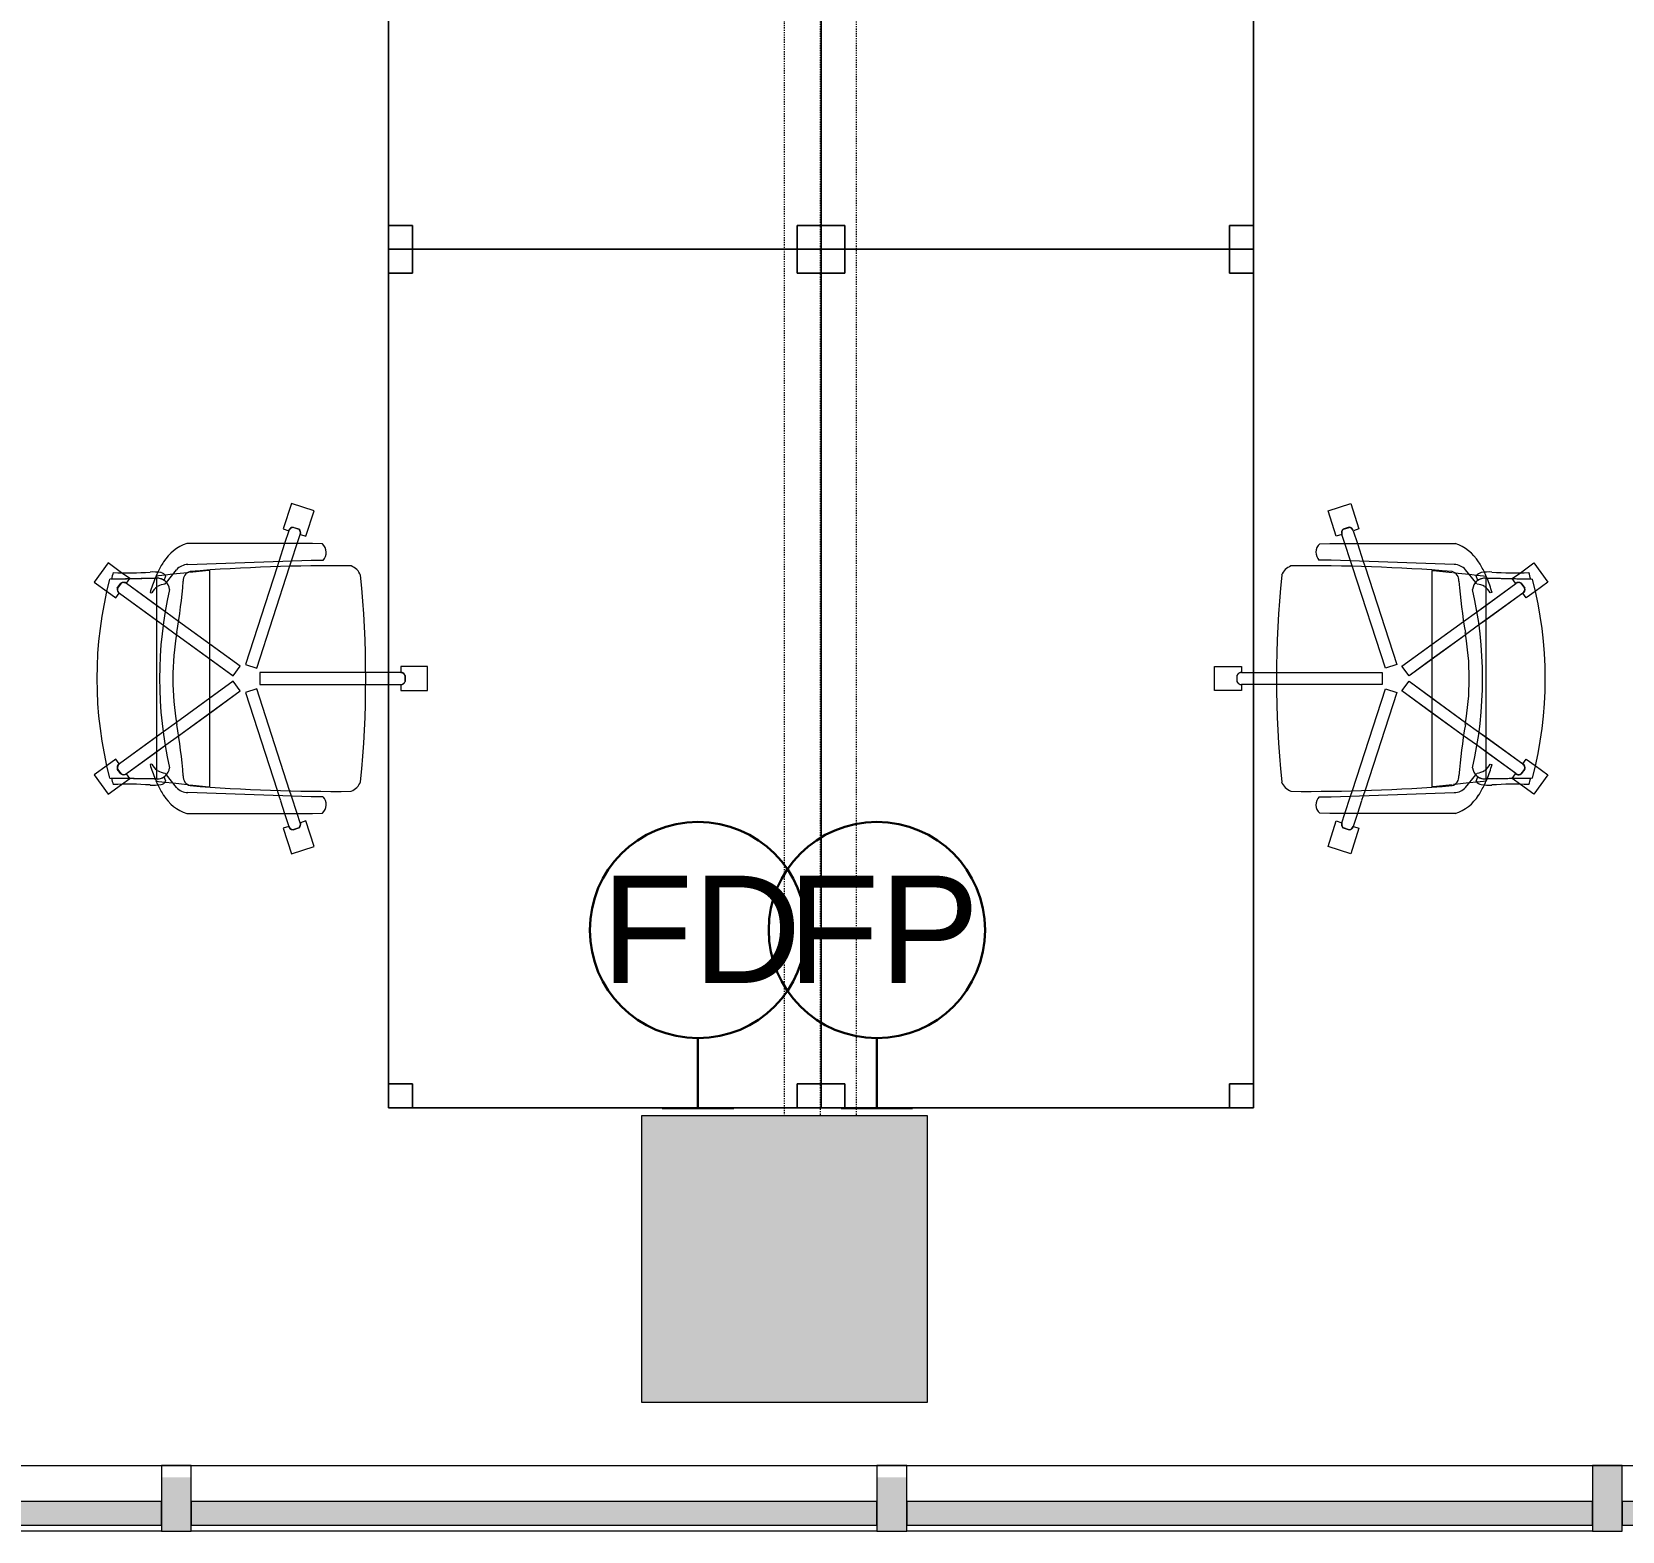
# Model space of a CAD drawing. Header units: inches. Extents: x 385 to 2249, y -1773 to -36.
# Drawn here: x 608.4 to 741.7, y -1084.9 to -959.1 of the extents above; entities that cross this region are included whole.
import ezdxf

# ---------------------------------------------------------------- set-up
doc = ezdxf.new("R2010")
doc.units = ezdxf.units.IN
doc.header["$MEASUREMENT"] = 0
doc.linetypes.add('Dash 1_32_', pattern=[0.0625, 0.03125, -0.03125])
for name, color, linetype, lineweight in [('A-ANNO-NOTE', 131, 'Continuous', 30), ('A-DETL', 90, 'Continuous', 9), ('A-GLAZ-CURT', 52, 'Continuous', 13), ('A-GLAZ-CWMG', 51, 'Continuous', 13), ('A-WALL', 113, 'Continuous', 13), ('I-FURN', 30, 'Continuous', 9)]:
    doc.layers.add(name, color=color, linetype=linetype, lineweight=lineweight)
doc.styles.add('Swis721 Lt BT', font='swissl.ttf', dxfattribs={"height": 9})

# ---------------------------------------------------------------- blocks, each defined once
blk = doc.blocks.new('System Panel - Glazed 2-5453025-Level 6 POWER _ SIGNAL')
at = {"layer": 'A-GLAZ-CURT', "color": 8, "lineweight": 20}
for p, q in [((26.44, 2.25), (-26.44, 2.25)), ((-26.44, 2.25), (-26.44, 0.25)), ((26.44, 0.25), (26.44, 2.25)), ((-26.44, 0.25), (26.44, 0.25))]:
    blk.add_line(p, q, dxfattribs=at)
blk = doc.blocks.new('System Panel - Glazed 2-5026264-Level 6 POWER _ SIGNAL')
at = {"layer": 'A-GLAZ-CURT', "lineweight": 9}
blk.add_hatch(color=7, dxfattribs=at).paths.add_polyline_path([(28.75, 0.25), (28.75, 2.25), (-28.75, 2.25), (-28.75, 0.25), (26.06, 0.25)], flags=0)
at = {"layer": 'A-GLAZ-CURT', "color": 8, "lineweight": 20}
for p, q in [((28.75, 2.25), (-28.75, 2.25)), ((-28.75, 2.25), (-28.75, 0.25)), ((28.75, 0.25), (28.75, 2.25)), ((-28.75, 0.25), (28.75, 0.25))]:
    blk.add_line(p, q, dxfattribs=at)
blk = doc.blocks.new('Rectangular Mullion - 2_5_ x 5_ rectangular-5019623-Level 6 POWER _ SIGNAL')
at = {"layer": 'A-GLAZ-CWMG', "lineweight": 9}
blk.add_hatch(color=7, dxfattribs=at).paths.add_polyline_path([(0, 1.76), (0, -2.75), (-2.5, -2.75), (-2.5, 1.76), (-1.23, 1.76)], flags=0)
at = {"layer": 'A-GLAZ-CWMG', "color": 8, "lineweight": 20}
for p, q in [((-2.5, 2.75), (0, 2.75)), ((-2.5, -2.75), (-2.5, 2.75)), ((0, 2.75), (0, -2.75)), ((0, -2.75), (-2.5, -2.75))]:
    blk.add_line(p, q, dxfattribs=at)
blk = doc.blocks.new('Rectangular Mullion - 2_5_ x 5_ rectangular-5067085-Level 6 POWER _ SIGNAL')
at = {"layer": 'A-GLAZ-CWMG', "lineweight": 9}
blk.add_hatch(color=7, dxfattribs=at).paths.add_polyline_path([(0, -2.75), (0, 2.75), (-2.5, 2.75), (-2.5, -2.75)], flags=0)
at = {"layer": 'A-GLAZ-CWMG', "color": 8, "lineweight": 20}
for p, q in [((0, 2.75), (-2.5, 2.75)), ((-2.5, 2.75), (-2.5, -2.75)), ((0, -2.75), (0, 2.75)), ((-2.5, -2.75), (0, -2.75))]:
    blk.add_line(p, q, dxfattribs=at)
blk = doc.blocks.new('System Panel - Glazed 2-5067253-Level 6 POWER _ SIGNAL')
at = {"layer": 'A-GLAZ-CURT', "lineweight": 9}
blk.add_hatch(color=7, dxfattribs=at).paths.add_polyline_path([(24.79, 2.25), (-28.75, 2.25), (-28.75, 0.25), (28.75, 0.25), (28.75, 2.25)], flags=0)
at = {"layer": 'A-GLAZ-CURT', "color": 8, "lineweight": 20}
for p, q in [((28.75, 2.25), (-28.75, 2.25)), ((-28.75, 2.25), (-28.75, 0.25)), ((28.75, 0.25), (28.75, 2.25)), ((-28.75, 0.25), (28.75, 0.25))]:
    blk.add_line(p, q, dxfattribs=at)
blk = doc.blocks.new('System Panel - Glazed 2-V10-Level 6 POWER _ SIGNAL')
at = {"layer": 'A-GLAZ-CURT', "lineweight": 9}
blk.add_hatch(color=7, dxfattribs=at).paths.add_polyline_path([(6.26, 2.25), (-28.75, 2.25), (-28.75, 0.25), (28.75, 0.25), (28.75, 2.25), (6.55, 2.25)], flags=0)
at = {"layer": 'A-GLAZ-CURT', "color": 8, "lineweight": 20}
for p, q in [((28.75, 2.25), (-28.75, 2.25)), ((-28.75, 2.25), (-28.75, 0.25)), ((28.75, 0.25), (28.75, 2.25)), ((-28.75, 0.25), (28.75, 0.25))]:
    blk.add_line(p, q, dxfattribs=at)
blk = doc.blocks.new('Rectangular Table - Rectangular Table-5809077-Level 6 POWER _ SIGNAL')
at = {"layer": 'I-FURN'}
for p, q in [((-34, 18.13), (-36, 18.13)), ((-36, 18.13), (-36, 16.13)), ((-36, 16.13), (-36, 18.13)), ((-36, 18.13), (-34, 18.13)), ((36, 18.13), (-36, 18.13)), ((-36, 18.13), (-36, -18.13)), ((-36, -18.13), (-36, 18.13)), ((-36, 18.13), (36, 18.13)), ((-34, 16.13), (-34, 18.13)), ((-34, 18.13), (-34, 16.13)), ((34, 18.13), (34, 16.13)), ((36, 18.13), (34, 18.13)), ((34, 18.13), (36, 18.13)), ((34, 16.13), (34, 18.13)), ((36, 16.13), (36, 18.13)), ((36, 18.13), (36, 16.13)), ((36, -18.13), (36, 18.13)), ((36, 18.13), (36, -18.13)), ((-36, 16.13), (-34, 16.13)), ((-34, 16.13), (-36, 16.13)), ((34, 16.13), (36, 16.13)), ((36, 16.13), (34, 16.13)), ((-34, -16.13), (-36, -16.13)), ((-36, -16.13), (-36, -18.13)), ((-36, -18.13), (-36, -16.13)), ((-36, -16.13), (-34, -16.13)), ((-34, -18.13), (-34, -16.13)), ((-34, -16.13), (-34, -18.13)), ((36, -16.13), (34, -16.13)), ((34, -16.13), (34, -18.13)), ((34, -18.13), (34, -16.13)), ((34, -16.13), (36, -16.13)), ((36, -18.13), (36, -16.13)), ((36, -16.13), (36, -18.13)), ((-36, -18.13), (-34, -18.13)), ((-34, -18.13), (-36, -18.13)), ((-36, -18.13), (36, -18.13)), ((36, -18.13), (-36, -18.13)), ((34, -18.13), (36, -18.13)), ((36, -18.13), (34, -18.13))]:
    blk.add_line(p, q, dxfattribs=at)
blk = doc.blocks.new('F-Haworth_Chair_X99-Seminar - X99 Advanced Seminar Chair-V53-Level 6 POWER _ SIGNAL')
at = {"layer": 'I-FURN'}
for p, q in [((-1, 15.13), (1, 15.13)), ((-1, 12.88), (-1, 15.13)), ((-1, 15.13), (1, 15.13)), ((-1, 12.88), (-1, 15.13)), ((1, 15.13), (1, 12.88)), ((1, 15.13), (1, 12.88)), ((-0.52, 12.88), (-1, 12.88)), ((-0.52, 12.88), (-1, 12.88)), ((-0.5, 11.87), (-0.5, 12.88)), ((-0.5, 11.87), (-0.5, 12.88)), ((0.26, 13.26), (-0.26, 13.26)), ((0.26, 13.26), (-0.26, 13.26)), ((-0.25, 13.25), (0.25, 13.25)), ((-0.25, 13.25), (0.25, 13.25)), ((0.5, 12.88), (0.5, 11.87)), ((0.5, 12.88), (0.5, 11.87)), ((1, 12.88), (0.52, 12.88)), ((1, 12.88), (0.52, 12.88)), ((-0.5, 9.91), (-0.5, 11.87)), ((-0.5, 9.91), (-0.5, 11.87)), ((0.5, 11.87), (0.5, 9.91)), ((0.5, 11.87), (0.5, 9.91)), ((-0.5, 1.08), (-0.5, 9.91)), ((-0.5, 1.08), (-0.5, 9.91)), ((0.5, 9.91), (0.5, 1.08)), ((0.5, 9.91), (0.5, 1.08)), ((-14.69, 3.72), (-14.08, 5.62)), ((-14.69, 3.72), (-14.08, 5.62)), ((-14.08, 5.62), (-11.94, 4.93)), ((-14.08, 5.62), (-11.94, 4.93)), ((-11.32, 5.48), (-11.3, 6.32)), ((-11.32, -5.06), (-11.32, 5.48)), ((-9.92, 6.36), (-9.92, 5.36)), ((-9.92, 5.36), (-9.57, -4.97)), ((9.57, -4.97), (9.92, 5.36)), ((9.92, 5.36), (9.92, 6.36)), ((11.3, 6.32), (11.32, 5.48)), ((11.32, 5.48), (11.32, -5.06)), ((11.94, 4.93), (14.08, 5.62)), ((11.94, 4.93), (14.08, 5.62)), ((14.08, 5.62), (14.69, 3.72)), ((14.08, 5.62), (14.69, 3.72)), ((-12.53, 4.34), (-12.69, 3.85)), ((-12.53, 4.34), (-12.69, 3.85)), ((-12.68, 3.86), (-12.52, 4.33)), ((-12.68, 3.86), (-12.52, 4.33)), ((-11.94, 4.93), (-12.09, 4.47)), ((-11.94, 4.93), (-12.09, 4.47)), ((-12.09, 4.45), (-11.32, 4.21)), ((-12.09, 4.45), (-11.32, 4.21)), ((-11.32, 4.21), (-9.86, 3.73)), ((-11.32, 4.21), (-9.86, 3.73)), ((9.86, 3.73), (11.32, 4.21)), ((9.86, 3.73), (11.32, 4.21)), ((11.32, 4.21), (12.09, 4.45)), ((11.32, 4.21), (12.09, 4.45)), ((12.09, 4.47), (11.94, 4.93)), ((12.09, 4.47), (11.94, 4.93)), ((12.52, 4.33), (12.68, 3.86)), ((12.52, 4.33), (12.68, 3.86)), ((12.69, 3.85), (12.53, 4.34)), ((12.69, 3.85), (12.53, 4.34)), ((-12.55, 3.03), (-14.69, 3.72)), ((-12.55, 3.03), (-14.69, 3.72)), ((-12.4, 3.49), (-12.55, 3.03)), ((-12.4, 3.49), (-12.55, 3.03)), ((-11.32, 3.15), (-12.4, 3.5)), ((-11.32, 3.15), (-12.4, 3.5)), ((-10.26, 2.81), (-11.32, 3.15)), ((-10.26, 2.81), (-11.32, 3.15)), ((-9.83, 2.67), (-10.22, 2.8)), ((-9.83, 2.67), (-10.22, 2.8)), ((-9.86, 3.73), (-9.38, 3.57)), ((-9.86, 3.73), (-9.38, 3.57)), ((-9.37, 2.52), (-9.83, 2.67)), ((-9.37, 2.52), (-9.83, 2.67)), ((-9.38, 3.57), (-0.87, 0.81)), ((-9.38, 3.57), (-0.87, 0.81)), ((0.87, 0.81), (9.38, 3.57)), ((0.87, 0.81), (9.38, 3.57)), ((9.83, 2.67), (9.37, 2.52)), ((9.83, 2.67), (9.37, 2.52)), ((9.38, 3.57), (9.86, 3.73)), ((9.38, 3.57), (9.86, 3.73)), ((11.32, 3.15), (9.83, 2.67)), ((11.32, 3.15), (9.83, 2.67)), ((12.4, 3.5), (11.32, 3.15)), ((12.4, 3.5), (11.32, 3.15)), ((12.55, 3.03), (12.4, 3.49)), ((12.55, 3.03), (12.4, 3.49)), ((14.69, 3.72), (12.55, 3.03)), ((14.69, 3.72), (12.55, 3.03)), ((-1.18, -0.14), (-9.37, 2.52)), ((-1.18, -0.14), (-9.37, 2.52)), ((9.37, 2.52), (1.18, -0.14)), ((9.37, 2.52), (1.18, -0.14)), ((-0.87, 0.81), (-1.18, -0.14)), ((-0.87, 0.81), (-1.18, -0.14)), ((0.5, 1.08), (-0.5, 1.08)), ((0.5, 1.08), (-0.5, 1.08)), ((1.18, -0.14), (0.87, 0.81)), ((1.18, -0.14), (0.87, 0.81)), ((-4.79, -5.75), (-1.04, -0.58)), ((-0.23, -1.17), (-3.68, -5.91)), ((-2.89, -3.12), (-1.04, -0.58)), ((-0.23, -1.17), (-1.65, -3.12)), ((-1.04, -0.58), (-0.23, -1.17)), ((-1.04, -0.58), (-0.23, -1.17)), ((0.23, -1.17), (1.04, -0.58)), ((0.23, -1.17), (1.04, -0.58)), ((1.65, -3.12), (0.23, -1.17)), ((3.65, -5.87), (0.23, -1.17)), ((1.04, -0.58), (2.89, -3.12)), ((1.04, -0.58), (4.79, -5.75)), ((-9.07, -3.12), (-2.89, -3.12)), ((-9.07, -3.2), (-9.07, -3.12)), ((-8.9, -4.8), (-9.07, -3.2)), ((-4.79, -5.75), (-2.89, -3.12)), ((-1.65, -3.12), (-3.68, -5.91)), ((-2.89, -3.12), (-1.65, -3.12)), ((-1.65, -3.12), (1.65, -3.12)), ((1.65, -3.12), (2.89, -3.12)), ((3.65, -5.87), (1.65, -3.12)), ((2.89, -3.12), (9.07, -3.12)), ((2.89, -3.12), (4.79, -5.75)), ((9.07, -3.2), (8.9, -4.8)), ((9.07, -3.12), (9.07, -3.2)), ((-8.88, -4.99), (-8.89, -4.91)), ((-8.75, -6.22), (-8.88, -4.99)), ((8.88, -4.99), (8.75, -6.22)), ((8.89, -4.91), (8.88, -4.99)), ((-9.13, -5.92), (-8.07, -6.77)), ((-8.68, -6.87), (-8.75, -6.22)), ((-5.57, -6.82), (-4.79, -5.75)), ((-5.57, -6.82), (-4.79, -5.75)), ((-3.68, -5.91), (-4.47, -7.01)), ((-3.68, -5.91), (-4.47, -7.01)), ((4.47, -7.01), (3.68, -5.91)), ((4.47, -7.01), (3.68, -5.91)), ((4.79, -5.75), (5.57, -6.82)), ((4.79, -5.75), (5.57, -6.82)), ((8.07, -6.77), (9.13, -5.92)), ((8.75, -6.22), (8.68, -6.87)), ((-8.62, -7.42), (-8.68, -6.87)), ((-8.6, -7.6), (-8.62, -7.43)), ((-8.61, -6.81), (-8.23, -6.95)), ((-8.49, -7.6), (-8.56, -7.6)), ((-8.42, -7.57), (-8.34, -11.37)), ((-8.34, -11.52), (-8.42, -7.57)), ((-7.65, -7.6), (-8.4, -7.6)), ((-8.03, -6.81), (-7.95, -6.87)), ((-7.97, -10.12), (-5.57, -6.82)), ((-7.97, -10.12), (-6.14, -7.6)), ((-6.14, -7.6), (-7.65, -7.6)), ((-7.18, -7.99), (-7.21, -8.13)), ((-4.47, -7.01), (-7.16, -10.71)), ((-4.9, -7.6), (-7.16, -10.71)), ((-6.14, -7.6), (-5.57, -6.82)), ((-4.9, -7.6), (-6.14, -7.6)), ((-4.47, -7.01), (-4.9, -7.6)), ((4.9, -7.6), (-4.9, -7.6)), ((4.9, -7.6), (4.47, -7.01)), ((7.16, -10.71), (4.47, -7.01)), ((6.14, -7.6), (4.9, -7.6)), ((7.16, -10.71), (4.9, -7.6)), ((5.57, -6.82), (6.14, -7.6)), ((5.57, -6.82), (7.97, -10.12)), ((7.65, -7.6), (6.14, -7.6)), ((6.14, -7.6), (7.97, -10.12)), ((7.21, -8.13), (7.18, -7.99)), ((8.4, -7.6), (7.65, -7.6)), ((7.95, -6.87), (8.03, -6.81)), ((8.23, -6.95), (8.61, -6.81)), ((8.34, -11.37), (8.42, -7.57)), ((8.42, -7.57), (8.34, -11.52)), ((8.56, -7.6), (8.49, -7.6)), ((8.62, -7.43), (8.6, -7.6)), ((8.68, -6.87), (8.62, -7.42)), ((-9.7, -11.65), (-8.88, -10.52)), ((-9.7, -11.65), (-8.88, -10.52)), ((-8.88, -10.52), (-8.38, -9.83)), ((-8.88, -10.52), (-8.38, -9.83)), ((-8.38, -9.83), (-7.99, -10.11)), ((-8.38, -9.83), (-7.99, -10.11)), ((-8, -10.58), (-7.59, -10.88)), ((-8, -10.58), (-7.59, -10.88)), ((-7.59, -10.87), (-7.99, -10.57)), ((-7.59, -10.87), (-7.99, -10.57)), ((7.99, -10.57), (7.59, -10.87)), ((7.99, -10.57), (7.59, -10.87)), ((7.59, -10.88), (8, -10.58)), ((7.59, -10.88), (8, -10.58)), ((7.99, -10.11), (8.38, -9.83)), ((7.99, -10.11), (8.38, -9.83)), ((8.38, -9.83), (8.88, -10.52)), ((8.38, -9.83), (8.88, -10.52)), ((8.88, -10.52), (9.7, -11.65)), ((8.88, -10.52), (9.7, -11.65)), ((-8.08, -12.82), (-9.7, -11.65)), ((-8.08, -12.82), (-9.7, -11.65)), ((-7.29, -11.74), (-8.08, -12.82)), ((-7.29, -11.74), (-8.08, -12.82)), ((-6.76, -11), (-7.29, -11.74)), ((-6.76, -11), (-7.29, -11.74)), ((-7.15, -10.72), (-6.76, -11)), ((-7.15, -10.72), (-6.76, -11)), ((6.76, -11), (7.15, -10.72)), ((6.76, -11), (7.15, -10.72)), ((7.29, -11.74), (6.76, -11)), ((7.29, -11.74), (6.76, -11)), ((8.08, -12.82), (7.29, -11.74)), ((8.08, -12.82), (7.29, -11.74)), ((9.7, -11.65), (8.08, -12.82)), ((9.7, -11.65), (8.08, -12.82))]:
    blk.add_line(p, q, dxfattribs=at)
for centre, radius, start, end in [((-0.11, 12.88), 0.407, 111.1651, 180.8349), ((-0.11, 12.88), 0.407, 111.1651, 180.8349), ((-0.09, 12.88), 0.406, 126.0959, 180), ((-0.09, 12.88), 0.406, 166.524, 180), ((-0.09, 12.88), 0.406, 139.5719, 166.524), ((-0.09, 12.88), 0.406, 126.0959, 139.5719), ((-0.09, 12.88), 0.406, 112.6199, 126.0959), ((-0.09, 12.88), 0.406, 112.6199, 126.0959), ((0.09, 12.88), 0.406, 53.9041, 67.3801), ((0.09, 12.88), 0.406, 26.9521, 67.3801), ((0.11, 12.88), 0.407, 359.1651, 68.8349), ((0.11, 12.88), 0.407, 359.1651, 68.8349), ((0.09, 12.88), 0.406, 0, 53.9041), ((0.09, 12.88), 0.406, 0, 26.9521), ((-8.21, 8.28), 1.31, 110.0433, 159.9567), ((0, -75.01), 84.96, 84.1475, 95.8525), ((8.21, 8.28), 1.31, 20.0433, 69.9567), ((144.06, 7.32), 153.52, 179.4749, 184.5213), ((-144.06, 7.32), 153.52, 355.4787, 0.5251), ((-10.58, 5.68), 0.956, 45.8901, 138.1099), ((10.58, 5.68), 0.956, 41.8901, 134.1099), ((-12.22, 4.09), 0.407, 71.1651, 140.8349), ((-12.22, 4.09), 0.407, 126.9009, 140.8349), ((-12.22, 4.07), 0.406, 85.476, 139.3801), ((-12.22, 4.07), 0.406, 72, 139.3801), ((-12.22, 4.09), 0.407, 112.967, 126.9009), ((-12.22, 4.09), 0.407, 71.1651, 112.967), ((-12.22, 4.07), 0.406, 72, 85.476), ((12.22, 4.09), 0.407, 39.1651, 108.8349), ((12.22, 4.09), 0.407, 39.1651, 108.8349), ((12.22, 4.07), 0.406, 81.0479, 108), ((12.22, 4.07), 0.406, 40.6199, 108), ((12.22, 4.07), 0.406, 40.6199, 81.0479), ((-12.28, 3.88), 0.407, 183.1651, 252.8349), ((-12.28, 3.88), 0.407, 183.1651, 252.8349), ((-12.27, 3.89), 0.406, 184.6199, 198.0959), ((-12.27, 3.89), 0.406, 184.6199, 252), ((-12.27, 3.89), 0.406, 198.0959, 238.524), ((-12.27, 3.89), 0.406, 238.524, 252), ((12.27, 3.89), 0.406, 288, 355.3801), ((12.28, 3.88), 0.407, 287.1651, 356.8349), ((12.28, 3.88), 0.407, 287.1651, 356.8349), ((12.27, 3.89), 0.406, 288, 341.9041), ((12.27, 3.89), 0.406, 341.9041, 355.3801), ((-7.87, -3.92), 3.63, 198.1789, 238.0478), ((-8.18, -4.9), 1.39, 182.8013, 227.1078), ((-8.24, -4.59), 0.763, 194.2338, 275.7662), ((8.24, -4.59), 0.763, 264.2338, 345.7662), ((8.18, -4.9), 1.39, 312.8922, 357.1987), ((7.87, -3.92), 3.63, 301.9522, 341.8211), ((-7.37, -7.55), 1.05, 95.9554, 181.1786), ((-11.32, -48.08), 42.84, 79.9767, 85.7699), ((0, 26.49), 33.83, 257.2285, 282.7715), ((0, 15.97), 22.19, 259.9767, 280.0233), ((11.32, -48.08), 42.84, 94.2301, 100.0233), ((7.37, -7.55), 1.05, 358.8214, 84.0446), ((-4.71, 1.15), 9.61, 238.0478, 243.9964), ((-5.2, -7.86), 3.74, 170.0936, 184.0143), ((-4.71, 1.15), 9.61, 243.9964, 246.4906), ((-8.28, -7.33), 0.613, 122.5427, 170.0936), ((-4.71, 1.15), 9.61, 246.6393, 247.073), ((-7.37, -7.55), 1.05, 145.2002, 181.1786), ((-4.71, 1.15), 9.61, 247.2631, 254.9334), ((-6.55, -6.76), 1.38, 185.0878, 212.4248), ((-6.55, -6.76), 1.38, 214.0187, 242.9497), ((6.55, -6.76), 1.38, 297.0503, 325.9813), ((4.71, 1.15), 9.61, 285.0666, 292.7369), ((6.55, -6.76), 1.38, 327.5752, 354.9122), ((7.37, -7.55), 1.05, 358.8214, 34.7998), ((4.71, 1.15), 9.61, 292.927, 293.3607), ((4.71, 1.15), 9.61, 293.5094, 296.0036), ((8.28, -7.33), 0.613, 9.9064, 57.4573), ((5.2, -7.86), 3.74, 355.9857, 9.9064), ((4.71, 1.15), 9.61, 296.0036, 301.9522), ((-36.06, -10.03), 27.2, 357.4882, 4.0143), ((36.06, -10.03), 27.2, 175.9857, 182.5118), ((-7.66, -10.36), 0.407, 143.1651, 212.8349), ((-7.66, -10.36), 0.407, 157.0991, 212.8349), ((-7.64, -10.36), 0.406, 144, 211.3801), ((-7.64, -10.36), 0.406, 157.476, 211.3801), ((-7.66, -10.36), 0.407, 143.1651, 157.0991), ((-7.64, -10.36), 0.406, 144, 157.476), ((7.64, -10.36), 0.406, 22.524, 36), ((7.64, -10.36), 0.406, 328.6199, 36), ((7.66, -10.36), 0.407, 327.1651, 36.8349), ((7.66, -10.36), 0.407, 327.1651, 36.8349), ((7.64, -10.36), 0.406, 328.6199, 22.524), ((0, 20.73), 33.17, 254.4478, 255.4234), ((0, 20.29), 32.89, 255.304, 284.6925), ((-7.48, -10.49), 0.407, 255.1651, 324.8349), ((-7.49, -10.47), 0.406, 256.6199, 297.0479), ((-7.49, -10.47), 0.406, 256.6199, 270.0959), ((-7.48, -10.49), 0.407, 255.1651, 283.033), ((-7.49, -10.47), 0.406, 270.0959, 283.5719), ((-7.49, -10.47), 0.406, 283.5719, 324), ((-7.48, -10.49), 0.407, 283.033, 296.967), ((-7.49, -10.47), 0.406, 297.0479, 324), ((-7.48, -10.49), 0.407, 296.967, 324.8349), ((7.48, -10.49), 0.407, 215.1651, 284.8349), ((7.48, -10.49), 0.407, 215.1651, 284.8349), ((7.49, -10.47), 0.406, 216, 229.476), ((7.49, -10.47), 0.406, 216, 242.9521), ((7.49, -10.47), 0.406, 229.476, 256.4281), ((7.49, -10.47), 0.406, 242.9521, 256.4281), ((7.49, -10.47), 0.406, 256.4281, 283.3801), ((7.49, -10.47), 0.406, 256.4281, 283.3801), ((0, 20.73), 33.17, 284.5766, 285.5522)]:
    blk.add_arc(centre, radius, start, end, dxfattribs=at)
blk = doc.blocks.new('Rectangular Table - Rectangular Table-5809076-Level 6 POWER _ SIGNAL')
at = {"layer": 'I-FURN'}
for p, q in [((-34, 18.13), (-36, 18.13)), ((-36, 18.13), (-36, 16.13)), ((-36, 16.13), (-36, 18.13)), ((-36, 18.13), (-34, 18.13)), ((36, 18.13), (-36, 18.13)), ((-36, 18.13), (-36, -18.13)), ((-36, -18.13), (-36, 18.13)), ((-36, 18.13), (36, 18.13)), ((-34, 16.13), (-34, 18.13)), ((-34, 18.13), (-34, 16.13)), ((34, 18.13), (34, 16.13)), ((36, 18.13), (34, 18.13)), ((34, 18.13), (36, 18.13)), ((34, 16.13), (34, 18.13)), ((36, 16.13), (36, 18.13)), ((36, 18.13), (36, 16.13)), ((36, -18.13), (36, 18.13)), ((36, 18.13), (36, -18.13)), ((-36, 16.13), (-34, 16.13)), ((-34, 16.13), (-36, 16.13)), ((34, 16.13), (36, 16.13)), ((36, 16.13), (34, 16.13)), ((-34, -16.13), (-36, -16.13)), ((-36, -16.13), (-36, -18.13)), ((-36, -18.13), (-36, -16.13)), ((-36, -16.13), (-34, -16.13)), ((-34, -18.13), (-34, -16.13)), ((-34, -16.13), (-34, -18.13)), ((36, -16.13), (34, -16.13)), ((34, -16.13), (34, -18.13)), ((34, -18.13), (34, -16.13)), ((34, -16.13), (36, -16.13)), ((36, -18.13), (36, -16.13)), ((36, -16.13), (36, -18.13)), ((-36, -18.13), (-34, -18.13)), ((-34, -18.13), (-36, -18.13)), ((-36, -18.13), (36, -18.13)), ((36, -18.13), (-36, -18.13)), ((34, -18.13), (36, -18.13)), ((36, -18.13), (34, -18.13))]:
    blk.add_line(p, q, dxfattribs=at)
blk = doc.blocks.new('F-Haworth_Chair_X99-Seminar - X99 Advanced Seminar Chair-V59-Level 6 POWER _ SIGNAL')
at = {"layer": 'I-FURN'}
for p, q in [((-8.08, 12.82), (-9.7, 11.65)), ((-8.08, 12.82), (-9.7, 11.65)), ((-7.29, 11.74), (-8.08, 12.82)), ((-7.29, 11.74), (-8.08, 12.82)), ((8.08, 12.82), (7.29, 11.74)), ((8.08, 12.82), (7.29, 11.74)), ((9.7, 11.65), (8.08, 12.82)), ((9.7, 11.65), (8.08, 12.82)), ((-9.7, 11.65), (-8.88, 10.52)), ((-9.7, 11.65), (-8.88, 10.52)), ((-8.34, 11.52), (-8.42, 7.57)), ((-8.42, 7.57), (-8.34, 11.37)), ((-8, 10.58), (-7.59, 10.88)), ((-8, 10.58), (-7.59, 10.88)), ((-7.59, 10.87), (-7.99, 10.57)), ((-7.59, 10.87), (-7.99, 10.57)), ((-6.76, 11), (-7.29, 11.74)), ((-6.76, 11), (-7.29, 11.74)), ((-4.9, 7.6), (-7.16, 10.71)), ((-4.47, 7.01), (-7.16, 10.71)), ((-7.15, 10.72), (-6.76, 11)), ((-7.15, 10.72), (-6.76, 11)), ((7.16, 10.71), (4.47, 7.01)), ((7.16, 10.71), (4.9, 7.6)), ((7.29, 11.74), (6.76, 11)), ((7.29, 11.74), (6.76, 11)), ((6.76, 11), (7.15, 10.72)), ((6.76, 11), (7.15, 10.72)), ((7.59, 10.88), (8, 10.58)), ((7.59, 10.88), (8, 10.58)), ((7.99, 10.57), (7.59, 10.87)), ((7.99, 10.57), (7.59, 10.87)), ((8.42, 7.57), (8.34, 11.52)), ((8.34, 11.37), (8.42, 7.57)), ((8.88, 10.52), (9.7, 11.65)), ((8.88, 10.52), (9.7, 11.65)), ((-8.88, 10.52), (-8.38, 9.83)), ((-8.88, 10.52), (-8.38, 9.83)), ((-8.38, 9.83), (-7.99, 10.11)), ((-8.38, 9.83), (-7.99, 10.11)), ((-7.97, 10.12), (-6.14, 7.6)), ((-7.97, 10.12), (-5.57, 6.82)), ((5.57, 6.82), (7.97, 10.12)), ((6.14, 7.6), (7.97, 10.12)), ((7.99, 10.11), (8.38, 9.83)), ((7.99, 10.11), (8.38, 9.83)), ((8.38, 9.83), (8.88, 10.52)), ((8.38, 9.83), (8.88, 10.52)), ((-7.18, 7.99), (-7.21, 8.13)), ((7.21, 8.13), (7.18, 7.99)), ((-9.13, 5.92), (-8.07, 6.77)), ((-8.68, 6.87), (-8.75, 6.22)), ((-8.62, 7.42), (-8.68, 6.87)), ((-8.6, 7.6), (-8.62, 7.43)), ((-8.61, 6.81), (-8.23, 6.95)), ((-8.49, 7.6), (-8.56, 7.6)), ((-7.65, 7.6), (-8.4, 7.6)), ((-8.03, 6.81), (-7.95, 6.87)), ((-6.14, 7.6), (-7.65, 7.6)), ((-4.9, 7.6), (-6.14, 7.6)), ((-6.14, 7.6), (-5.57, 6.82)), ((-5.57, 6.82), (-4.79, 5.75)), ((-5.57, 6.82), (-4.79, 5.75)), ((4.9, 7.6), (-4.9, 7.6)), ((-4.47, 7.01), (-4.9, 7.6)), ((-3.68, 5.91), (-4.47, 7.01)), ((-3.68, 5.91), (-4.47, 7.01)), ((4.47, 7.01), (3.68, 5.91)), ((4.47, 7.01), (3.68, 5.91)), ((4.9, 7.6), (4.47, 7.01)), ((4.79, 5.75), (5.57, 6.82)), ((4.79, 5.75), (5.57, 6.82)), ((6.14, 7.6), (4.9, 7.6)), ((5.57, 6.82), (6.14, 7.6)), ((7.65, 7.6), (6.14, 7.6)), ((8.4, 7.6), (7.65, 7.6)), ((7.95, 6.87), (8.03, 6.81)), ((8.07, 6.77), (9.13, 5.92)), ((8.23, 6.95), (8.61, 6.81)), ((8.56, 7.6), (8.49, 7.6)), ((8.62, 7.43), (8.6, 7.6)), ((8.68, 6.87), (8.62, 7.42)), ((8.75, 6.22), (8.68, 6.87)), ((-8.75, 6.22), (-8.88, 4.99)), ((-4.79, 5.75), (-2.89, 3.12)), ((-4.79, 5.75), (-1.04, 0.58)), ((-1.65, 3.12), (-3.68, 5.91)), ((-0.23, 1.17), (-3.68, 5.91)), ((3.65, 5.87), (0.23, 1.17)), ((1.04, 0.58), (4.79, 5.75)), ((3.65, 5.87), (1.65, 3.12)), ((2.89, 3.12), (4.79, 5.75)), ((8.88, 4.99), (8.75, 6.22)), ((-11.32, 5.06), (-11.32, -5.48)), ((-9.92, -5.36), (-9.57, 4.97)), ((-8.9, 4.8), (-9.07, 3.2)), ((-8.88, 4.99), (-8.89, 4.91)), ((8.89, 4.91), (8.88, 4.99)), ((9.07, 3.2), (8.9, 4.8)), ((9.57, 4.97), (9.92, -5.36)), ((11.32, -5.48), (11.32, 5.06)), ((-9.07, 3.2), (-9.07, 3.12)), ((-9.07, 3.12), (-2.89, 3.12)), ((-2.89, 3.12), (-1.65, 3.12)), ((-2.89, 3.12), (-1.04, 0.58)), ((-1.65, 3.12), (1.65, 3.12)), ((-0.23, 1.17), (-1.65, 3.12)), ((1.65, 3.12), (0.23, 1.17)), ((1.04, 0.58), (2.89, 3.12)), ((1.65, 3.12), (2.89, 3.12)), ((2.89, 3.12), (9.07, 3.12)), ((9.07, 3.12), (9.07, 3.2)), ((-1.18, 0.14), (-9.37, -2.52)), ((-1.18, 0.14), (-9.37, -2.52)), ((-0.87, -0.81), (-1.18, 0.14)), ((-0.87, -0.81), (-1.18, 0.14)), ((-1.04, 0.58), (-0.23, 1.17)), ((-1.04, 0.58), (-0.23, 1.17)), ((0.23, 1.17), (1.04, 0.58)), ((0.23, 1.17), (1.04, 0.58)), ((1.18, 0.14), (0.87, -0.81)), ((1.18, 0.14), (0.87, -0.81)), ((9.37, -2.52), (1.18, 0.14)), ((9.37, -2.52), (1.18, 0.14)), ((-9.38, -3.57), (-0.87, -0.81)), ((-9.38, -3.57), (-0.87, -0.81)), ((-0.5, -1.08), (-0.5, -9.91)), ((0.5, -1.08), (-0.5, -1.08)), ((-0.5, -1.08), (-0.5, -9.91)), ((0.5, -1.08), (-0.5, -1.08)), ((0.5, -9.91), (0.5, -1.08)), ((0.5, -9.91), (0.5, -1.08)), ((0.87, -0.81), (9.38, -3.57)), ((0.87, -0.81), (9.38, -3.57)), ((-9.37, -2.52), (-9.83, -2.67)), ((-9.37, -2.52), (-9.83, -2.67)), ((9.83, -2.67), (9.37, -2.52)), ((9.83, -2.67), (9.37, -2.52)), ((-12.55, -3.03), (-14.69, -3.72)), ((-12.55, -3.03), (-14.69, -3.72)), ((-14.69, -3.72), (-14.08, -5.62)), ((-14.69, -3.72), (-14.08, -5.62)), ((-12.53, -4.34), (-12.69, -3.85)), ((-12.53, -4.34), (-12.69, -3.85)), ((-12.68, -3.86), (-12.52, -4.33)), ((-12.68, -3.86), (-12.52, -4.33)), ((-12.4, -3.49), (-12.55, -3.03)), ((-12.4, -3.49), (-12.55, -3.03)), ((-11.32, -3.15), (-12.4, -3.5)), ((-11.32, -3.15), (-12.4, -3.5)), ((-10.26, -2.81), (-11.32, -3.15)), ((-10.26, -2.81), (-11.32, -3.15)), ((-11.32, -4.21), (-9.86, -3.73)), ((-11.32, -4.21), (-9.86, -3.73)), ((-9.83, -2.67), (-10.22, -2.8)), ((-9.83, -2.67), (-10.22, -2.8)), ((-9.86, -3.73), (-9.38, -3.57)), ((-9.86, -3.73), (-9.38, -3.57)), ((9.38, -3.57), (9.86, -3.73)), ((9.38, -3.57), (9.86, -3.73)), ((11.32, -3.15), (9.83, -2.67)), ((11.32, -3.15), (9.83, -2.67)), ((9.86, -3.73), (11.32, -4.21)), ((9.86, -3.73), (11.32, -4.21)), ((12.4, -3.5), (11.32, -3.15)), ((12.4, -3.5), (11.32, -3.15)), ((12.55, -3.03), (12.4, -3.49)), ((12.55, -3.03), (12.4, -3.49)), ((12.52, -4.33), (12.68, -3.86)), ((12.52, -4.33), (12.68, -3.86)), ((12.69, -3.85), (12.53, -4.34)), ((12.69, -3.85), (12.53, -4.34)), ((14.69, -3.72), (12.55, -3.03)), ((14.69, -3.72), (12.55, -3.03)), ((14.08, -5.62), (14.69, -3.72)), ((14.08, -5.62), (14.69, -3.72)), ((-14.08, -5.62), (-11.94, -4.93)), ((-14.08, -5.62), (-11.94, -4.93)), ((-12.09, -4.45), (-11.32, -4.21)), ((-12.09, -4.45), (-11.32, -4.21)), ((-11.94, -4.93), (-12.09, -4.47)), ((-11.94, -4.93), (-12.09, -4.47)), ((11.32, -4.21), (12.09, -4.45)), ((11.32, -4.21), (12.09, -4.45)), ((12.09, -4.47), (11.94, -4.93)), ((12.09, -4.47), (11.94, -4.93)), ((11.94, -4.93), (14.08, -5.62)), ((11.94, -4.93), (14.08, -5.62)), ((-11.32, -5.48), (-11.3, -6.32)), ((-9.92, -6.36), (-9.92, -5.36)), ((9.92, -5.36), (9.92, -6.36)), ((11.3, -6.32), (11.32, -5.48)), ((-0.5, -9.91), (-0.5, -11.87)), ((-0.5, -9.91), (-0.5, -11.87)), ((0.5, -11.87), (0.5, -9.91)), ((0.5, -11.87), (0.5, -9.91)), ((-0.5, -11.87), (-0.5, -12.88)), ((-0.5, -11.87), (-0.5, -12.88)), ((0.5, -12.88), (0.5, -11.87)), ((0.5, -12.88), (0.5, -11.87)), ((-0.52, -12.88), (-1, -12.88)), ((-1, -12.88), (-1, -15.13)), ((-0.52, -12.88), (-1, -12.88)), ((-1, -12.88), (-1, -15.13)), ((0.26, -13.26), (-0.26, -13.26)), ((0.26, -13.26), (-0.26, -13.26)), ((-0.25, -13.25), (0.25, -13.25)), ((-0.25, -13.25), (0.25, -13.25)), ((1, -12.88), (0.52, -12.88)), ((1, -12.88), (0.52, -12.88)), ((1, -15.13), (1, -12.88)), ((1, -15.13), (1, -12.88)), ((-1, -15.13), (1, -15.13)), ((-1, -15.13), (1, -15.13))]:
    blk.add_line(p, q, dxfattribs=at)
for centre, radius, start, end in [((0, -20.29), 32.89, 75.3075, 104.696), ((-36.06, 10.03), 27.2, 355.9857, 2.5118), ((0, -20.73), 33.17, 104.5766, 105.5522), ((-7.48, 10.49), 0.407, 35.1651, 104.8349), ((-7.48, 10.49), 0.407, 49.0991, 104.8349), ((-7.49, 10.47), 0.406, 36, 103.3801), ((-7.49, 10.47), 0.406, 76.4281, 103.3801), ((-7.49, 10.47), 0.406, 62.9521, 76.4281), ((-7.49, 10.47), 0.406, 49.476, 62.9521), ((-7.49, 10.47), 0.406, 36, 49.476), ((-7.48, 10.49), 0.407, 35.1651, 49.0991), ((7.48, 10.49), 0.407, 75.1651, 144.8349), ((7.48, 10.49), 0.407, 75.1651, 144.8349), ((7.49, 10.47), 0.406, 117.0479, 144), ((7.49, 10.47), 0.406, 130.524, 144), ((7.49, 10.47), 0.406, 117.0479, 130.524), ((7.49, 10.47), 0.406, 76.6199, 117.0479), ((7.49, 10.47), 0.406, 90.0959, 117.0479), ((7.49, 10.47), 0.406, 76.6199, 90.0959), ((0, -20.73), 33.17, 74.4478, 75.4234), ((36.06, 10.03), 27.2, 177.4882, 184.0143), ((-7.66, 10.36), 0.407, 147.1651, 216.8349), ((-7.66, 10.36), 0.407, 147.1651, 216.8349), ((-7.64, 10.36), 0.406, 148.6199, 202.524), ((-7.64, 10.36), 0.406, 162.0959, 189.0479), ((-7.64, 10.36), 0.406, 189.0479, 216), ((-7.64, 10.36), 0.406, 148.6199, 162.0959), ((-7.64, 10.36), 0.406, 202.524, 216), ((7.64, 10.36), 0.406, 324, 31.3801), ((7.64, 10.36), 0.406, 324, 17.9041), ((7.66, 10.36), 0.407, 323.1651, 32.8349), ((7.66, 10.36), 0.407, 323.1651, 32.8349), ((7.64, 10.36), 0.406, 17.9041, 31.3801), ((-5.2, 7.86), 3.74, 175.9857, 189.9064), ((-4.71, -1.15), 9.61, 105.0666, 112.7369), ((4.71, -1.15), 9.61, 67.2631, 74.9334), ((5.2, 7.86), 3.74, 350.0936, 4.0143), ((-7.87, 3.92), 3.63, 121.9522, 161.8211), ((-4.71, -1.15), 9.61, 116.0036, 121.9522), ((-4.71, -1.15), 9.61, 113.5094, 116.0036), ((-8.28, 7.33), 0.613, 189.9064, 237.4573), ((-4.71, -1.15), 9.61, 112.927, 113.3607), ((-7.37, 7.55), 1.05, 178.8214, 214.7998), ((-7.37, 7.55), 1.05, 178.8214, 264.0446), ((-6.55, 6.76), 1.38, 147.5752, 174.9122), ((-6.55, 6.76), 1.38, 117.0503, 145.9813), ((0, -26.49), 33.83, 77.2285, 102.7715), ((6.55, 6.76), 1.38, 34.0187, 62.9497), ((7.37, 7.55), 1.05, 275.9554, 1.1786), ((6.55, 6.76), 1.38, 5.0878, 32.4248), ((7.37, 7.55), 1.05, 325.2002, 1.1786), ((4.71, -1.15), 9.61, 66.6393, 67.073), ((4.71, -1.15), 9.61, 63.9964, 66.4906), ((8.28, 7.33), 0.613, 302.5427, 350.0936), ((4.71, -1.15), 9.61, 58.0478, 63.9964), ((7.87, 3.92), 3.63, 18.1789, 58.0478), ((-8.18, 4.9), 1.39, 132.8922, 177.1987), ((-8.24, 4.59), 0.763, 84.2338, 165.7662), ((-11.32, 48.08), 42.84, 274.2301, 280.0233), ((0, -15.97), 22.19, 79.9767, 100.0233), ((11.32, 48.08), 42.84, 259.9767, 265.7699), ((8.24, 4.59), 0.763, 14.2338, 95.7662), ((8.18, 4.9), 1.39, 2.8013, 47.1078), ((144.06, -7.32), 153.52, 175.4787, 180.5251), ((-144.06, -7.32), 153.52, 359.4749, 4.5213), ((-12.28, -3.88), 0.407, 107.1651, 176.8349), ((-12.28, -3.88), 0.407, 148.967, 176.8349), ((-12.27, -3.89), 0.406, 108, 175.3801), ((-12.27, -3.89), 0.406, 161.9041, 175.3801), ((-12.27, -3.89), 0.406, 121.476, 161.9041), ((-12.28, -3.88), 0.407, 121.0991, 148.967), ((-12.28, -3.88), 0.407, 107.1651, 121.0991), ((-12.27, -3.89), 0.406, 108, 121.476), ((12.28, -3.88), 0.407, 58.9009, 72.8349), ((12.28, -3.88), 0.407, 3.1651, 72.8349), ((12.27, -3.89), 0.406, 58.524, 72), ((12.27, -3.89), 0.406, 4.6199, 72), ((12.28, -3.88), 0.407, 31.033, 58.9009), ((12.27, -3.89), 0.406, 45.0479, 58.524), ((12.27, -3.89), 0.406, 4.6199, 45.0479), ((12.28, -3.88), 0.407, 17.0991, 31.033), ((12.28, -3.88), 0.407, 3.1651, 17.0991), ((-12.22, -4.09), 0.407, 219.1651, 247.033), ((-12.22, -4.09), 0.407, 219.1651, 288.8349), ((-12.22, -4.07), 0.406, 220.6199, 274.524), ((-12.22, -4.07), 0.406, 220.6199, 288), ((-12.22, -4.09), 0.407, 247.033, 260.967), ((-12.22, -4.09), 0.407, 260.967, 288.8349), ((-12.22, -4.07), 0.406, 274.524, 288), ((12.22, -4.07), 0.406, 252, 319.3801), ((12.22, -4.09), 0.407, 251.1651, 320.8349), ((12.22, -4.07), 0.406, 252, 265.476), ((12.22, -4.09), 0.407, 251.1651, 265.0991), ((12.22, -4.09), 0.407, 265.0991, 320.8349), ((12.22, -4.07), 0.406, 265.476, 305.9041), ((12.22, -4.07), 0.406, 305.9041, 319.3801), ((-10.58, -5.68), 0.956, 221.8901, 314.1099), ((10.58, -5.68), 0.956, 225.8901, 318.1099), ((-8.21, -8.28), 1.31, 200.0433, 249.9567), ((8.21, -8.28), 1.31, 290.0433, 339.9567), ((0, 75.01), 84.96, 264.1475, 275.8525), ((-0.11, -12.88), 0.407, 179.1651, 248.8349), ((-0.11, -12.88), 0.407, 179.1651, 248.8349), ((-0.09, -12.88), 0.406, 180, 193.476), ((-0.09, -12.88), 0.406, 180, 206.9521), ((-0.09, -12.88), 0.406, 193.476, 233.9041), ((-0.09, -12.88), 0.406, 206.9521, 247.3801), ((-0.09, -12.88), 0.406, 233.9041, 247.3801), ((0.09, -12.88), 0.406, 292.6199, 346.524), ((0.09, -12.88), 0.406, 292.6199, 306.0959), ((0.11, -12.88), 0.407, 291.1651, 0.8349), ((0.11, -12.88), 0.407, 291.1651, 305.0991), ((0.09, -12.88), 0.406, 306.0959, 346.524), ((0.11, -12.88), 0.407, 305.0991, 0.8349), ((0.09, -12.88), 0.406, 346.524, 360), ((0.09, -12.88), 0.406, 346.524, 360)]:
    blk.add_arc(centre, radius, start, end, dxfattribs=at)
blk = doc.blocks.new('Walls 84 - Walls 3-5789366-Level 6 POWER _ SIGNAL')
at = {"layer": 'A-WALL', "lineweight": 9}
for p, q in [((58.34, -2483.49), (58.34, -2430.62)), ((58.34, -2543.49), (58.34, -2485.99)), ((58.34, -2603.49), (58.34, -2545.99))]:
    blk.add_line(p, q, dxfattribs=at)

msp = doc.modelspace()

# ---------------------------------------------------------------- hatches: boundary and pattern name
at = {"layer": 'A-WALL'}
msp.add_hatch(color=7, dxfattribs=at).paths.add_polyline_path([(683.47, -1074.06), (683.47, -1050.06), (659.47, -1050.06), (659.47, -1074.06)], flags=0)

# ---------------------------------------------------------------- linework, layer by layer
at = {"layer": 'A-ANNO-NOTE'}
for p, q in [((664.22, -1049.4), (664.22, -1043.54)), ((679.22, -1049.4), (679.22, -1043.54)), ((667.22, -1049.4), (661.22, -1049.4)), ((682.22, -1049.4), (676.22, -1049.4))]:
    msp.add_line(p, q, dxfattribs=at)
for centre in [(664.22, -1034.47), (679.22, -1034.47)]:
    msp.add_circle(centre, 9.07, dxfattribs=at)
at = {"layer": 'A-DETL', "linetype": 'Dash 1_32_', "lineweight": 13}
for p, q in [((671.47, -1050.06), (671.47, -863.06)), ((674.47, -863.06), (674.47, -1050.06)), ((677.47, -863.06), (677.47, -1050.06))]:
    msp.add_line(p, q, dxfattribs=at)
at = {"layer": 'A-DETL', "lineweight": 13}
msp.add_line((430.8, -1079.39), (872.22, -1079.39), dxfattribs=at)
at = {"layer": 'A-WALL', "color": 8, "lineweight": 20}
for p, q in [((683.47, -1050.06), (659.47, -1050.06)), ((659.47, -1050.06), (659.47, -1074.06)), ((683.47, -1074.06), (683.47, -1050.06)), ((659.47, -1074.06), (683.47, -1074.06))]:
    msp.add_line(p, q, dxfattribs=at)

# ---------------------------------------------------------------- block references
at = {"layer": 'A-GLAZ-CURT', "lineweight": 9, "rotation": 180}
for name, p in [('System Panel - Glazed 2-V10-Level 6 POWER _ SIGNAL', (590.47, -1082.14)), ('System Panel - Glazed 2-5453025-Level 6 POWER _ SIGNAL', (592.78, -1082.14)), ('System Panel - Glazed 2-5026264-Level 6 POWER _ SIGNAL', (650.47, -1082.14)), ('System Panel - Glazed 2-5026264-Level 6 POWER _ SIGNAL', (710.47, -1082.14)), ('System Panel - Glazed 2-5067253-Level 6 POWER _ SIGNAL', (770.47, -1082.14))]:
    msp.add_blockref(name, p, dxfattribs=at)
at = {"layer": 'A-GLAZ-CWMG', "lineweight": 9, "extrusion": (0, 0, -1)}
for p in [(-619.22, -1082.14), (-679.22, -1082.14)]:
    msp.add_blockref('Rectangular Mullion - 2_5_ x 5_ rectangular-5019623-Level 6 POWER _ SIGNAL', p, dxfattribs=at)
at = {"layer": 'A-GLAZ-CWMG', "lineweight": 9}
msp.add_blockref('Rectangular Mullion - 2_5_ x 5_ rectangular-5067085-Level 6 POWER _ SIGNAL', (741.72, -1082.14), dxfattribs=at)
at = {"layer": 'A-WALL', "lineweight": 9, "rotation": 89.99999999999991}
msp.add_blockref('Walls 84 - Walls 3-5789366-Level 6 POWER _ SIGNAL', (-1864.28, -1143.22), dxfattribs=at)
at = {"layer": 'I-FURN'}
for name, p, rotation in [('Rectangular Table - Rectangular Table-5809076-Level 6 POWER _ SIGNAL', (656.41, -941.38), 89.99999999999987), ('Rectangular Table - Rectangular Table-5809077-Level 6 POWER _ SIGNAL', (692.67, -941.38), 90.00000000000011), ('Rectangular Table - Rectangular Table-5809076-Level 6 POWER _ SIGNAL', (656.41, -1013.38), 89.99999999999987), ('Rectangular Table - Rectangular Table-5809077-Level 6 POWER _ SIGNAL', (692.67, -1013.38), 90.00000000000011), ('F-Haworth_Chair_X99-Seminar - X99 Advanced Seminar Chair-V59-Level 6 POWER _ SIGNAL', (626.41, -1013.38), 89.9999999999998), ('F-Haworth_Chair_X99-Seminar - X99 Advanced Seminar Chair-V53-Level 6 POWER _ SIGNAL', (722.67, -1013.38), 90.00000000000021)]:
    msp.add_blockref(name, p, dxfattribs=dict(at, rotation=rotation))

# ---------------------------------------------------------------- texts
at = {"layer": 'A-ANNO-NOTE', "lineweight": 9, "char_height": 9, "attachment_point": 1, "style": 'Swis721 Lt BT'}
for s, insert, width in [('FD', (656.12, -1029.91), 19.695), ('FP', (671.74, -1029.91), 18.18)]:
    msp.add_mtext(s, dxfattribs=dict(at, insert=insert, width=width))

doc.saveas('drawing.dxf')
